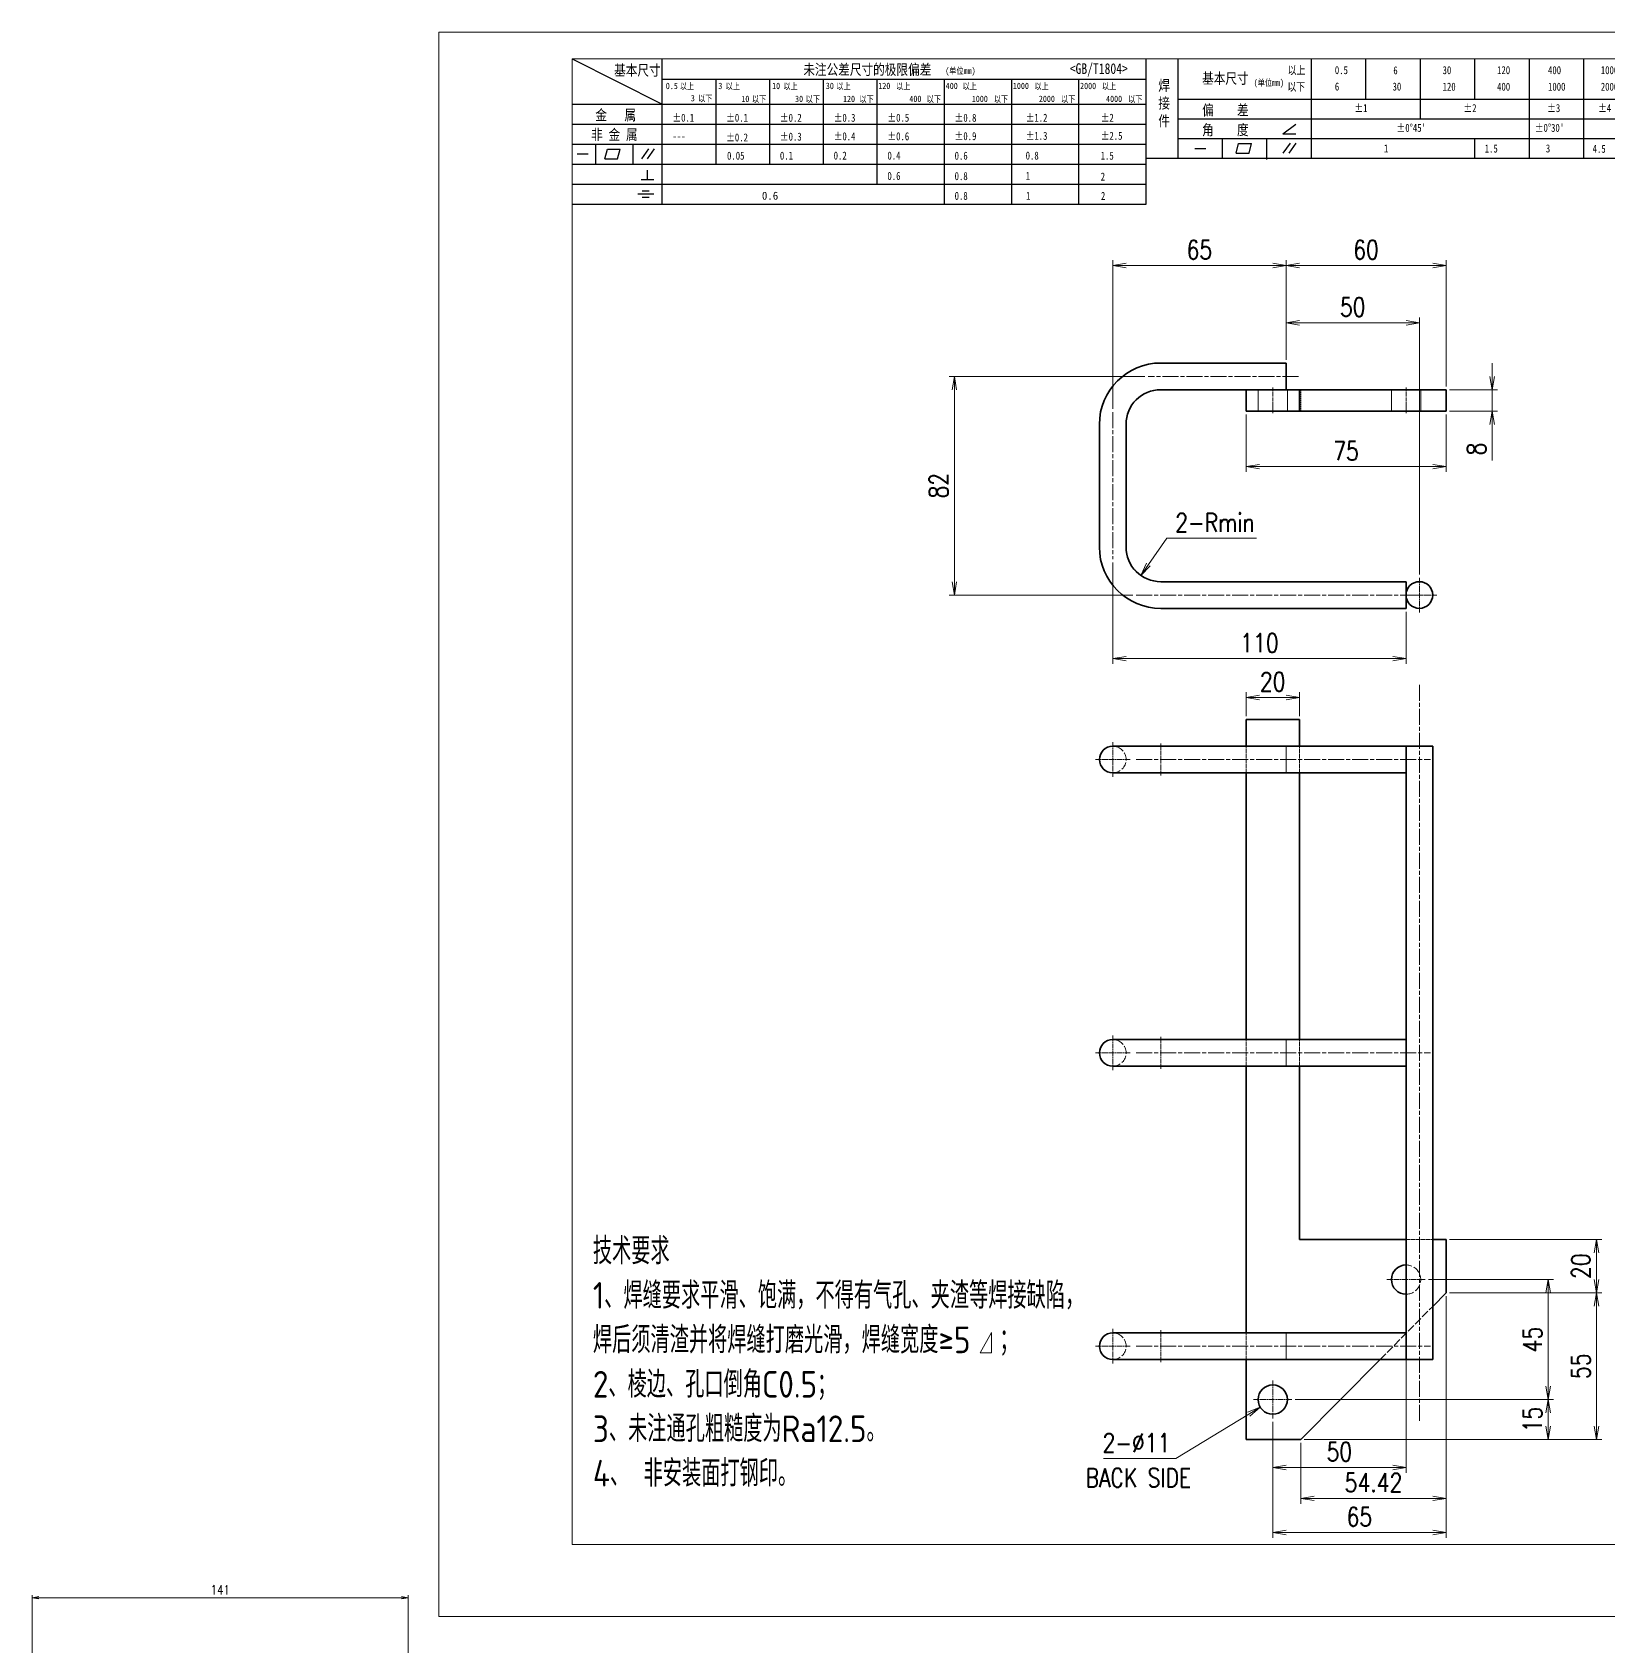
# Model space of a CAD drawing. Header units: inches. Extents: x 269 to 10986, y 1043 to 4337.
# Drawn here: x 3931 to 4522, y 1700 to 2305 of the extents above; entities that cross this region are included whole.
import ezdxf

# ---------------------------------------------------------------- set-up
doc = ezdxf.new("R2010")
doc.units = ezdxf.units.IN
doc.header["$MEASUREMENT"] = 0
doc.linetypes.add('AM_ISO02W050x2', pattern=[3.75, 3, -0.75])
doc.linetypes.add('AM_ISO08W050x2', pattern=[9, 6, -0.75, 1.5, -0.75])
for name, color, linetype, lineweight in [('中心线', 2, 'AM_ISO08W050x2', 18), ('图框', 7, 'Continuous', 18), ('标注线', 3, 'Continuous', 18), ('粗实线', 7, 'Continuous', 35), ('虚线', 1, 'AM_ISO02W050x2', 18)]:
    doc.layers.add(name, color=color, linetype=linetype, lineweight=lineweight)
doc.layers.add('图\\M+19E79\\M+195B6\\M+18E9A', color=7, linetype='Continuous')
doc.layers.add('打印', color=7, linetype='Continuous', lineweight=15, plot=False)
doc.layers.add('打印-禁用', color=7, linetype='Continuous', lineweight=15, plot=False)
doc.styles.add('DIM', font='romans.shx', dxfattribs={"width": 0.8, "bigfont": 'bigfont.shx'})
doc.styles.add('国标', font='simfang.ttf', dxfattribs={"width": 0.8})
doc.styles.add('机械长仿宋', font='gbenor.shx', dxfattribs={"height": 1, "bigfont": 'gbcbig.shx'})
doc.dimstyles.new('XR 1-1$0', dxfattribs={"dimtxt": 3.5, "dimasz": 2.5, "dimexe": 1, "dimexo": 0.625, "dimgap": 1.2, "dimtad": 1, "dimzin": 9, "dimdsep": 46, "dimtxsty": 'DIM', "dimblk": 'OPEN', "dimcen": 0, "dimclrd": 8, "dimclre": 8, "dimclrt": 2, "dimazin": 2, "dimtfac": 0.5, "dimtmove": 0, "dimatfit": 3, "dimldrblk": 'OPEN', "dimfxl": 0, "dimtolj": 2, "dimlwd": 18, "dimlwe": 18, "dimarcsym": 0})
doc.dimstyles.new('XR 1-2$0', dxfattribs={"dimscale": 2, "dimtxt": 3.5, "dimasz": 2.5, "dimexe": 1, "dimexo": 0.625, "dimgap": 1.2, "dimtad": 1, "dimdsep": 46, "dimtxsty": 'DIM', "dimblk": 'OPEN', "dimcen": 0, "dimclrd": 8, "dimclre": 8, "dimclrt": 2, "dimazin": 2, "dimtfac": 0.5, "dimtmove": 0, "dimatfit": 3, "dimldrblk": 'OPEN', "dimfxl": 0, "dimtolj": 2, "dimlwd": 13, "dimlwe": 13, "dimarcsym": 0})
doc.dimstyles.new('XR 1-2$3', dxfattribs={"dimscale": 2, "dimtxt": 3.5, "dimasz": 2.5, "dimexe": 1, "dimexo": 0.625, "dimgap": 1.2, "dimtad": 1, "dimtoh": 1, "dimdsep": 46, "dimtxsty": 'DIM', "dimblk": 'OPEN', "dimcen": 0, "dimclrd": 8, "dimclre": 8, "dimclrt": 2, "dimazin": 2, "dimtfac": 0.5, "dimtofl": 0, "dimtmove": 0, "dimatfit": 3, "dimldrblk": 'OPEN', "dimfxl": 0, "dimtolj": 2, "dimlwd": 18, "dimlwe": 18, "dimarcsym": 0})
doc.dimstyles.new('XR 1-2$4', dxfattribs={"dimscale": 2, "dimtxt": 3.5, "dimasz": 2.5, "dimexe": 1, "dimexo": 0.625, "dimgap": 1.2, "dimtad": 1, "dimtoh": 1, "dimdsep": 46, "dimtxsty": 'DIM', "dimblk": 'OPEN', "dimcen": 0, "dimclrd": 8, "dimclre": 8, "dimclrt": 2, "dimazin": 2, "dimtfac": 0.5, "dimtofl": 0, "dimtmove": 0, "dimatfit": 3, "dimldrblk": 'OPEN', "dimfxl": 0, "dimtolj": 2, "dimlwd": 18, "dimlwe": 18, "dimarcsym": 0})

# ---------------------------------------------------------------- blocks, each defined once
blk = doc.blocks.new('GZDEH零件A3图框V01版')
at = {"layer": '图\\M+19E79\\M+195B6\\M+18E9A', "color": 9}
for p, q in [((2882.49, -1554.46), (2899.37, -1562.92)), ((2899.37, -1581.67), (2899.37, -1554.46)), ((2990.09, -1581.67), (2990.09, -1554.46)), ((2996.09, -1573.08), (2996.09, -1554.46)), ((3021.09, -1561.98), (3021.09, -1554.46)), ((3031.31, -1561.98), (3031.31, -1554.46)), ((3041.53, -1561.98), (3041.53, -1554.46)), ((3051.75, -1561.98), (3051.75, -1554.46)), ((3061.98, -1561.98), (3061.98, -1554.46)), ((3072.2, -1561.98), (3072.2, -1554.46)), ((2899.37, -1558.24), (2990.09, -1558.24)), ((2909.45, -1574.17), (2909.45, -1558.24)), ((2919.53, -1574.17), (2919.53, -1558.24)), ((2929.61, -1574.17), (2929.61, -1558.24)), ((2939.69, -1577.92), (2939.69, -1558.24)), ((2952.29, -1581.67), (2952.29, -1558.24)), ((2964.89, -1581.67), (2964.89, -1558.24)), ((2977.49, -1581.67), (2977.49, -1558.24)), ((2882.49, -1562.92), (2990.09, -1562.92)), ((2996.09, -1561.98), (3113.09, -1561.98)), ((3021.09, -1573.08), (3021.09, -1561.98)), ((3041.53, -1565.68), (3041.53, -1561.98)), ((3061.98, -1573.08), (3061.98, -1561.98)), ((3072.2, -1573.08), (3072.2, -1561.98)), ((2882.49, -1566.67), (2990.09, -1566.67)), ((2996.09, -1565.68), (3113.09, -1565.68)), ((3015.75, -1568.51), (3018.15, -1566.66)), ((2882.49, -1570.42), (2990.09, -1570.42)), ((2886.92, -1574.12), (2886.92, -1570.42)), ((2893.91, -1574.12), (2893.91, -1570.42)), ((2996.09, -1569.38), (3113.09, -1569.38)), ((3004.42, -1573.08), (3004.42, -1569.38)), ((3006.97, -1572.12), (3007.45, -1570.33)), ((3007.45, -1570.33), (3009.86, -1570.33)), ((3009.39, -1572.12), (3009.86, -1570.33)), ((3012.75, -1573.08), (3012.75, -1569.38)), ((3015.75, -1568.51), (3018.15, -1568.51)), ((3015.81, -1572.12), (3017.15, -1570.26)), ((3016.89, -1572.12), (3018.23, -1570.26)), ((3051.75, -1573.08), (3051.75, -1569.38)), ((2883.43, -1572.27), (2885.49, -1572.27)), ((2888.59, -1573.16), (2889.07, -1571.37)), ((2888.59, -1573.16), (2891, -1573.16)), ((2889.07, -1571.37), (2891.48, -1571.37)), ((2891, -1573.16), (2891.48, -1571.37)), ((2895.52, -1573.16), (2896.85, -1571.3)), ((2896.6, -1573.16), (2897.94, -1571.3)), ((2990.09, -1573.08), (3113.09, -1573.08)), ((2999.26, -1571.23), (3001.32, -1571.23)), ((3006.97, -1572.12), (3009.39, -1572.12)), ((3012.75, -1573.33), (3012.75, -1573.08)), ((2882.49, -1574.17), (2990.09, -1574.17)), ((2896.58, -1577.05), (2896.58, -1575.28)), ((2882.49, -1577.92), (2990.09, -1577.92)), ((2894.79, -1579.77), (2897.77, -1579.77)), ((2895.42, -1577.05), (2897.81, -1577.05)), ((2895.57, -1579.17), (2896.92, -1579.17)), ((2882.49, -1581.67), (2990.09, -1581.67)), ((2895.57, -1580.37), (2896.93, -1580.37))]:
    blk.add_line(p, q, dxfattribs=at)
at = {"layer": '图框', "linetype": 'Continuous'}
for p, q in [((2882.49, -1554.46), (2882.49, -1832.96)), ((3272.49, -1554.46), (2882.49, -1554.46)), ((2882.49, -1832.96), (3272.49, -1832.96))]:
    blk.add_line(p, q, dxfattribs=at)
at = {"layer": '打印-禁用', "linetype": 'Continuous'}
for p, q in [((2857.49, -1549.46), (2857.49, -1846.46)), ((3277.49, -1549.46), (2857.49, -1549.46)), ((2857.49, -1846.46), (3277.49, -1846.46))]:
    blk.add_line(p, q, dxfattribs=at)
at = {"layer": '图\\M+19E79\\M+195B6\\M+18E9A', "color": 9, "style": '国标', "width": 0.8}
for s, height, p in [('基本尺寸', 2, (2890.33, -1557.58)), ('未注公差尺寸的极限偏差', 2, (2925.81, -1557.44)), ('<GB/T1804>', 2, (2975.78, -1557.27)), ('以上', 1.5, (3016.64, -1557.33)), ('0.5', 1.5, (3025.49, -1557.3)), ('30', 1.5, (3045.69, -1557.31)), ('120', 1.5, (3055.91, -1557.31)), ('400', 1.5, (3065.46, -1557.31)), ('1000', 1.5, (3075.36, -1557.31)), ('基本尺寸', 2, (3000.6, -1559.1)), ('以下', 1.5, (3016.58, -1560.43)), ('6', 1.5, (3036.45, -1557.34)), ('30', 1.2, (2930.04, -1560.11)), ('6', 1.5, (3025.49, -1560.38)), ('30', 1.5, (3036.31, -1560.39)), ('120', 1.5, (3045.69, -1560.41)), ('400', 1.5, (3055.91, -1560.41)), ('1000', 1.5, (3065.46, -1560.41)), ('2000', 1.5, (3075.36, -1560.41)), ('金   属', 2, (2886.82, -1565.98)), ('±0.1', 1.5, (2901.27, -1566.23)), ('±0.1', 1.5, (2911.35, -1566.23)), ('±0.2', 1.5, (2921.43, -1566.23)), ('±0.3', 1.5, (2931.51, -1566.23)), ('±0.5', 1.5, (2941.59, -1566.23)), ('±0.8', 1.5, (2954.19, -1566.23)), ('±1.2', 1.5, (2967.51, -1566.23)), ('±2', 1.5, (2981.58, -1566.23)), ('偏    差', 2, (3000.6, -1565.04)), ('±1', 1.5, (3029.16, -1564.42)), ('±2', 1.5, (3049.61, -1564.42)), ('±3', 1.5, (3065.3, -1564.42)), ('±4', 1.5, (3074.85, -1564.42)), ('非 金 属', 2, (2886.02, -1569.65)), ('角    度', 2, (3000.6, -1568.74)), ("±0%%D45'", 1.5, (3037.06, -1568.12)), ("±0%%D30'", 1.5, (3062.98, -1568.12)), ('---', 1.5, (2901.27, -1569.65)), ('±0.2', 1.5, (2911.35, -1569.92)), ('±0.3', 1.5, (2921.43, -1569.77)), ('±0.4', 1.5, (2931.51, -1569.71)), ('±0.6', 1.5, (2941.59, -1569.71)), ('±0.9', 1.5, (2954.19, -1569.68)), ('±1.3', 1.5, (2967.51, -1569.62)), ('±2.5', 1.5, (2981.58, -1569.61)), ('1', 1.5, (3034.69, -1571.98)), ('1.5', 1.5, (3053.59, -1572.01)), ('3', 1.5, (3065.05, -1571.98)), ('4.5', 1.5, (3073.82, -1572.05)), ('0.1', 1.5, (2921.43, -1573.34)), ('0.2', 1.5, (2931.51, -1573.33)), ('0.4', 1.5, (2941.59, -1573.33)), ('0.6', 1.5, (2954.19, -1573.35)), ('0.8', 1.5, (2967.51, -1573.33)), ('1.5', 1.5, (2981.58, -1573.34)), ('0.6', 1.5, (2941.59, -1577.14)), ('0.8', 1.5, (2954.19, -1577.17)), ('1', 1.5, (2967.51, -1577.12)), ('2', 1.5, (2981.58, -1577.26)), ('0.8', 1.5, (2954.19, -1580.87)), ('1', 1.5, (2967.59, -1580.86)), ('2', 1.5, (2981.62, -1580.89))]:
    blk.add_text(s, height=height, dxfattribs=at).set_placement(p)
at = {"layer": '图\\M+19E79\\M+195B6\\M+18E9A', "color": 9, "lineweight": 15, "style": '国标', "width": 0.8}
for s, p in [('以上', (2902.64, -1560.16)), ('以上', (2911.25, -1560.16)), ('以上', (2922.09, -1560.16)), ('以上', (2932.02, -1560.16)), ('以上', (2943.21, -1560.16)), ('(单位mm)', (2952.44, -1557.27)), ('以上', (2955.68, -1560.16)), ('以上', (2969.16, -1560.16)), ('以上', (2981.8, -1560.16)), ('(单位mm)', (3010.27, -1559.51)), ('0.5', (2900.03, -1560.11)), ('3', (2904.73, -1562.41)), ('以下', (2906.1, -1562.46)), ('3', (2909.88, -1560.11)), ('10', (2914.19, -1562.54)), ('以下', (2916.18, -1562.59)), ('10', (2919.96, -1560.11)), ('30', (2924.27, -1562.54)), ('以下', (2926.26, -1562.59)), ('120', (2933.26, -1562.54)), ('以下', (2936.34, -1562.59)), ('120', (2939.88, -1560.11)), ('400', (2945.7, -1562.54)), ('以下', (2948.94, -1562.59)), ('400', (2952.52, -1560.11)), ('1000', (2957.41, -1562.54)), ('以下', (2961.54, -1562.59)), ('1000', (2965.12, -1560.11)), ('2000', (2969.99, -1562.54)), ('以下', (2974.14, -1562.59)), ('2000', (2977.72, -1560.11)), ('4000', (2982.59, -1562.54)), ('以下', (2986.74, -1562.59))]:
    blk.add_text(s, height=1.2, dxfattribs=at).set_placement(p)
at = {"layer": '图\\M+19E79\\M+195B6\\M+18E9A', "color": 9, "lineweight": 13, "style": '国标'}
blk.add_text('0.6', height=1.5, dxfattribs=at).set_placement((2918.05, -1580.85))
at = {"layer": '图\\M+19E79\\M+195B6\\M+18E9A', "color": 9, "style": '国标'}
for s, insert, char_height, width, attachment_point in [('焊\\P接\\P件', (2992.39, -1558.41), 2, 3.1877, 1), ('0.05', (2911.51, -1573.37), 1.5, 5.1982, 7)]:
    blk.add_mtext(s, dxfattribs=dict(at, insert=insert, char_height=char_height, width=width, attachment_point=attachment_point))
blk = doc.blocks.new('DEH A3')
at = {"layer": '图框'}
blk.add_blockref('GZDEH零件A3图框V01版', (-2857.49, 1846.46), dxfattribs=at)
blk = doc.blocks.new('HJ')
at = {"layer": '标注线', "color": 2, "linetype": 'ByBlock', "lineweight": 9}
for p, q in [((0, 0), (4.34, 7.65)), ((4.34, 7.65), (4.34, 0)), ((4.34, 0), (0, 0))]:
    blk.add_line(p, q, dxfattribs=at)
blk = doc.blocks.new('_Open')
at = {"color": 0, "linetype": 'ByBlock', "lineweight": -2}
for p, q in [((-1, 0.17), (0, 0)), ((-1, -0.17), (0, 0)), ((0, 0), (-1, 0))]:
    blk.add_line(p, q, dxfattribs=at)
blk = doc.blocks.new('*D787')
at = {"layer": 'Defpoints', "color": 0, "transparency": 16777216}
for p in [(4349.41, 2176.22), (4276.72, 2094.22), (4344.91, 2094.22)]:
    blk.add_point(p, dxfattribs=at)
at = {"layer": '标注线', "color": 8, "lineweight": 13, "transparency": 16777216}
for p, q in [((4348.16, 2176.22), (4274.72, 2176.22)), ((4276.72, 2171.22), (4276.72, 2099.22)), ((4343.66, 2094.22), (4274.72, 2094.22))]:
    blk.add_line(p, q, dxfattribs=at)
at = {"layer": '标注线', "color": 8, "lineweight": 13, "transparency": 16777216, "xscale": 5, "yscale": 5, "zscale": 5}
for p, rotation in [((4276.72, 2176.22), 90), ((4276.72, 2094.22), 270)]:
    blk.add_blockref('_Open', p, dxfattribs=dict(at, rotation=rotation))
at = {"layer": '标注线', "color": 2, "transparency": 16777216, "insert": (4270.82, 2135.22), "char_height": 7, "attachment_point": 5, "rotation": 90, "style": 'DIM'}
blk.add_mtext('\\A2;82', dxfattribs=at)
blk = doc.blocks.new('*D788')
at = {"layer": 'Defpoints', "color": 0, "transparency": 16777216}
for p in [(4336.11, 2107.62), (4446.11, 2089.22), (4446.11, 2070.37)]:
    blk.add_point(p, dxfattribs=at)
at = {"layer": '标注线', "color": 8, "lineweight": 13, "transparency": 16777216}
for p, q in [((4336.11, 2106.37), (4336.11, 2068.37)), ((4446.11, 2087.97), (4446.11, 2068.37)), ((4341.11, 2070.37), (4441.11, 2070.37))]:
    blk.add_line(p, q, dxfattribs=at)
at = {"layer": '标注线', "color": 8, "lineweight": 13, "transparency": 16777216, "xscale": 5, "yscale": 5, "zscale": 5, "rotation": 180}
blk.add_blockref('_Open', (4336.11, 2070.37), dxfattribs=at)
at = {"layer": '标注线', "color": 8, "lineweight": 13, "transparency": 16777216, "xscale": 5, "yscale": 5, "zscale": 5}
blk.add_blockref('_Open', (4446.11, 2070.37), dxfattribs=at)
at = {"layer": '标注线', "color": 2, "transparency": 16777216, "insert": (4391.11, 2076.27), "char_height": 7, "attachment_point": 5, "style": 'DIM'}
blk.add_mtext('\\A2;110', dxfattribs=at)
blk = doc.blocks.new('*D789')
at = {"layer": 'Defpoints', "color": 0, "transparency": 16777216}
for p in [(4401.11, 2217.79), (4401.11, 2181.22), (4336.11, 2162.82)]:
    blk.add_point(p, dxfattribs=at)
at = {"layer": '标注线', "color": 8, "lineweight": 13, "transparency": 16777216}
for p, q in [((4336.11, 2164.07), (4336.11, 2219.79)), ((4341.11, 2217.79), (4396.11, 2217.79)), ((4401.11, 2182.47), (4401.11, 2219.79))]:
    blk.add_line(p, q, dxfattribs=at)
at = {"layer": '标注线', "color": 8, "lineweight": 13, "transparency": 16777216, "xscale": 5, "yscale": 5, "zscale": 5, "rotation": 180}
blk.add_blockref('_Open', (4336.11, 2217.79), dxfattribs=at)
at = {"layer": '标注线', "color": 8, "lineweight": 13, "transparency": 16777216, "xscale": 5, "yscale": 5, "zscale": 5}
blk.add_blockref('_Open', (4401.11, 2217.79), dxfattribs=at)
at = {"layer": '标注线', "color": 2, "transparency": 16777216, "insert": (4368.61, 2223.69), "char_height": 7, "attachment_point": 5, "style": 'DIM'}
blk.add_mtext('\\A2;65', dxfattribs=at)
blk = doc.blocks.new('*D790')
at = {"layer": 'Defpoints', "color": 0, "transparency": 16777216}
for p in [(4354.11, 2112.22), (4346.63, 2101.59)]:
    blk.add_point(p, dxfattribs=at)
at = {"layer": '标注线', "color": 8, "lineweight": 18, "transparency": 16777216}
for p, q in [((4356.41, 2115.49), (4349.5, 2105.68)), ((4390.01, 2115.49), (4356.41, 2115.49))]:
    blk.add_line(p, q, dxfattribs=at)
at = {"layer": '标注线', "color": 8, "lineweight": 18, "transparency": 16777216, "xscale": 5, "yscale": 5, "zscale": 5, "rotation": 234.8752092953887}
blk.add_blockref('_Open', (4346.63, 2101.59), dxfattribs=at)
at = {"layer": '标注线', "color": 2, "transparency": 16777216, "insert": (4374.41, 2121.39), "char_height": 7, "attachment_point": 5, "style": 'DIM'}
blk.add_mtext('\\A2;{\\Fromans,bigfont|c134;2-Rmin}', dxfattribs=at)
blk = doc.blocks.new('*D791')
at = {"layer": 'Defpoints', "color": 0, "transparency": 16777216}
for p in [(4461.11, 2171.22), (4461.11, 2163.22), (4478.44, 2163.22)]:
    blk.add_point(p, dxfattribs=at)
at = {"layer": '标注线', "color": 8, "lineweight": 13, "transparency": 16777216}
for p, q in [((4478.44, 2176.22), (4478.44, 2181.22)), ((4462.36, 2171.22), (4480.44, 2171.22)), ((4478.44, 2171.22), (4478.44, 2163.22)), ((4462.36, 2163.22), (4480.44, 2163.22)), ((4478.44, 2158.22), (4478.44, 2144.69))]:
    blk.add_line(p, q, dxfattribs=at)
at = {"layer": '标注线', "color": 8, "lineweight": 13, "transparency": 16777216, "xscale": 5, "yscale": 5, "zscale": 5}
for p, rotation in [((4478.44, 2171.22), 270), ((4478.44, 2163.22), 90)]:
    blk.add_blockref('_Open', p, dxfattribs=dict(at, rotation=rotation))
at = {"layer": '标注线', "color": 2, "transparency": 16777216, "insert": (4472.54, 2148.96), "char_height": 7, "attachment_point": 5, "rotation": 90, "style": 'DIM'}
blk.add_mtext('\\A2;8', dxfattribs=at)
blk = doc.blocks.new('*D792')
at = {"layer": 'Defpoints', "color": 0, "transparency": 16777216}
for p in [(4401.11, 2217.79), (4401.11, 2203.06), (4461.11, 2171.22)]:
    blk.add_point(p, dxfattribs=at)
at = {"layer": '标注线', "color": 8, "lineweight": 13, "transparency": 16777216}
for p, q in [((4401.11, 2204.31), (4401.11, 2219.79)), ((4456.11, 2217.79), (4406.11, 2217.79)), ((4461.11, 2172.47), (4461.11, 2219.79))]:
    blk.add_line(p, q, dxfattribs=at)
at = {"layer": '标注线', "color": 8, "lineweight": 13, "transparency": 16777216, "xscale": 5, "yscale": 5, "zscale": 5, "rotation": 180}
blk.add_blockref('_Open', (4401.11, 2217.79), dxfattribs=at)
at = {"layer": '标注线', "color": 8, "lineweight": 13, "transparency": 16777216, "xscale": 5, "yscale": 5, "zscale": 5}
blk.add_blockref('_Open', (4461.11, 2217.79), dxfattribs=at)
at = {"layer": '标注线', "color": 2, "transparency": 16777216, "insert": (4431.11, 2223.69), "char_height": 7, "attachment_point": 5, "style": 'DIM'}
blk.add_mtext('\\A2;60', dxfattribs=at)
blk = doc.blocks.new('*D793')
at = {"layer": 'Defpoints', "color": 0, "transparency": 16777216}
for p in [(4386.11, 2163.22), (4461.11, 2163.22), (4461.11, 2142.36)]:
    blk.add_point(p, dxfattribs=at)
at = {"layer": '标注线', "color": 8, "lineweight": 13, "transparency": 16777216}
for p, q in [((4386.11, 2161.97), (4386.11, 2140.36)), ((4461.11, 2161.97), (4461.11, 2140.36)), ((4391.11, 2142.36), (4456.11, 2142.36))]:
    blk.add_line(p, q, dxfattribs=at)
at = {"layer": '标注线', "color": 8, "lineweight": 13, "transparency": 16777216, "xscale": 5, "yscale": 5, "zscale": 5, "rotation": 180}
blk.add_blockref('_Open', (4386.11, 2142.36), dxfattribs=at)
at = {"layer": '标注线', "color": 8, "lineweight": 13, "transparency": 16777216, "xscale": 5, "yscale": 5, "zscale": 5}
blk.add_blockref('_Open', (4461.11, 2142.36), dxfattribs=at)
at = {"layer": '标注线', "color": 2, "transparency": 16777216, "insert": (4423.61, 2148.26), "char_height": 7, "attachment_point": 5, "style": 'DIM'}
blk.add_mtext('\\A2;75', dxfattribs=at)
blk = doc.blocks.new('*D801')
at = {"layer": 'Defpoints', "color": 0, "transparency": 16777216}
for p in [(4406.11, 2055.82), (4386.11, 2047.53), (4406.11, 2047.53)]:
    blk.add_point(p, dxfattribs=at)
at = {"layer": '标注线', "color": 8, "lineweight": 13, "transparency": 16777216}
for p, q in [((4386.11, 2048.78), (4386.11, 2057.82)), ((4391.11, 2055.82), (4401.11, 2055.82)), ((4406.11, 2048.78), (4406.11, 2057.82))]:
    blk.add_line(p, q, dxfattribs=at)
at = {"layer": '标注线', "color": 8, "lineweight": 13, "transparency": 16777216, "xscale": 5, "yscale": 5, "zscale": 5, "rotation": 180}
blk.add_blockref('_Open', (4386.11, 2055.82), dxfattribs=at)
at = {"layer": '标注线', "color": 8, "lineweight": 13, "transparency": 16777216, "xscale": 5, "yscale": 5, "zscale": 5}
blk.add_blockref('_Open', (4406.11, 2055.82), dxfattribs=at)
at = {"layer": '标注线', "color": 2, "transparency": 16777216, "insert": (4396.11, 2061.72), "char_height": 7, "attachment_point": 5, "style": 'DIM'}
blk.add_mtext('\\A2;20', dxfattribs=at)
blk = doc.blocks.new('*D802')
at = {"layer": 'Defpoints', "color": 0, "transparency": 16777216}
for p in [(4461.11, 1832.53), (4406.69, 1777.53), (4517.55, 1777.53)]:
    blk.add_point(p, dxfattribs=at)
at = {"layer": '标注线', "color": 8, "lineweight": 13, "transparency": 16777216}
for p, q in [((4462.36, 1832.53), (4519.55, 1832.53)), ((4517.55, 1827.53), (4517.55, 1782.53)), ((4407.94, 1777.53), (4519.55, 1777.53))]:
    blk.add_line(p, q, dxfattribs=at)
at = {"layer": '标注线', "color": 8, "lineweight": 13, "transparency": 16777216, "xscale": 5, "yscale": 5, "zscale": 5}
for p, rotation in [((4517.55, 1832.53), 90), ((4517.55, 1777.53), 270)]:
    blk.add_blockref('_Open', p, dxfattribs=dict(at, rotation=rotation))
at = {"layer": '标注线', "color": 2, "transparency": 16777216, "insert": (4511.65, 1805.03), "char_height": 7, "attachment_point": 5, "rotation": 90, "style": 'DIM'}
blk.add_mtext('\\A2;55', dxfattribs=at)
blk = doc.blocks.new('*D803')
at = {"layer": 'Defpoints', "color": 0, "transparency": 16777216}
for p in [(4461.11, 1852.53), (4461.11, 1832.53), (4517.55, 1832.53)]:
    blk.add_point(p, dxfattribs=at)
at = {"layer": '标注线', "color": 8, "lineweight": 13, "transparency": 16777216}
for p, q in [((4462.36, 1852.53), (4519.55, 1852.53)), ((4517.55, 1847.53), (4517.55, 1837.53)), ((4462.36, 1832.53), (4519.55, 1832.53))]:
    blk.add_line(p, q, dxfattribs=at)
at = {"layer": '标注线', "color": 8, "lineweight": 13, "transparency": 16777216, "xscale": 5, "yscale": 5, "zscale": 5}
for p, rotation in [((4517.55, 1852.53), 90), ((4517.55, 1832.53), 270)]:
    blk.add_blockref('_Open', p, dxfattribs=dict(at, rotation=rotation))
at = {"layer": '标注线', "color": 2, "transparency": 16777216, "insert": (4511.65, 1842.53), "char_height": 7, "attachment_point": 5, "rotation": 90, "style": 'DIM'}
blk.add_mtext('\\A2;20', dxfattribs=at)
blk = doc.blocks.new('*D804')
at = {"layer": 'Defpoints', "color": 0, "transparency": 16777216}
for p in [(4403.26, 1792.53), (4473.84, 1777.53), (4499.43, 1777.53)]:
    blk.add_point(p, dxfattribs=at)
at = {"layer": '标注线', "color": 8, "lineweight": 13, "transparency": 16777216}
for p, q in [((4404.51, 1792.53), (4501.43, 1792.53)), ((4499.43, 1787.53), (4499.43, 1782.53)), ((4475.09, 1777.53), (4501.43, 1777.53))]:
    blk.add_line(p, q, dxfattribs=at)
at = {"layer": '标注线', "color": 8, "lineweight": 13, "transparency": 16777216, "xscale": 5, "yscale": 5, "zscale": 5}
for p, rotation in [((4499.43, 1792.53), 90), ((4499.43, 1777.53), 270)]:
    blk.add_blockref('_Open', p, dxfattribs=dict(at, rotation=rotation))
at = {"layer": '标注线', "color": 2, "transparency": 16777216, "insert": (4493.53, 1785.03), "char_height": 7, "attachment_point": 5, "rotation": 90, "style": 'DIM'}
blk.add_mtext('\\A2;15', dxfattribs=at)
blk = doc.blocks.new('*D805')
at = {"layer": 'Defpoints', "color": 0, "transparency": 16777216}
for p in [(4453.26, 1837.53), (4499.43, 1837.53), (4499.43, 1792.53)]:
    blk.add_point(p, dxfattribs=at)
at = {"layer": '标注线', "color": 8, "lineweight": 13, "transparency": 16777216}
for p, q in [((4454.51, 1837.53), (4501.43, 1837.53)), ((4499.43, 1797.53), (4499.43, 1832.53)), ((4498.18, 1792.53), (4497.43, 1792.53))]:
    blk.add_line(p, q, dxfattribs=at)
at = {"layer": '标注线', "color": 8, "lineweight": 13, "transparency": 16777216, "xscale": 5, "yscale": 5, "zscale": 5}
for p, rotation in [((4499.43, 1837.53), 90), ((4499.43, 1792.53), 270)]:
    blk.add_blockref('_Open', p, dxfattribs=dict(at, rotation=rotation))
at = {"layer": '标注线', "color": 2, "transparency": 16777216, "insert": (4493.53, 1815.03), "char_height": 7, "attachment_point": 5, "rotation": 90, "style": 'DIM'}
blk.add_mtext('\\A2;45', dxfattribs=at)
blk = doc.blocks.new('*D806')
at = {"layer": 'Defpoints', "color": 0, "transparency": 16777216}
for p in [(4396.11, 1785.38), (4461.11, 1783.72), (4461.11, 1742.7)]:
    blk.add_point(p, dxfattribs=at)
at = {"layer": '标注线', "color": 8, "lineweight": 13, "transparency": 16777216}
for p, q in [((4396.11, 1784.13), (4396.11, 1740.7)), ((4461.11, 1782.47), (4461.11, 1740.7)), ((4401.11, 1742.7), (4456.11, 1742.7))]:
    blk.add_line(p, q, dxfattribs=at)
at = {"layer": '标注线', "color": 8, "lineweight": 13, "transparency": 16777216, "xscale": 5, "yscale": 5, "zscale": 5, "rotation": 180}
blk.add_blockref('_Open', (4396.11, 1742.7), dxfattribs=at)
at = {"layer": '标注线', "color": 8, "lineweight": 13, "transparency": 16777216, "xscale": 5, "yscale": 5, "zscale": 5}
blk.add_blockref('_Open', (4461.11, 1742.7), dxfattribs=at)
at = {"layer": '标注线', "color": 2, "transparency": 16777216, "insert": (4428.61, 1748.6), "char_height": 7, "attachment_point": 5, "style": 'DIM'}
blk.add_mtext('\\A2;65', dxfattribs=at)
blk = doc.blocks.new('*D807')
at = {"layer": 'Defpoints', "color": 0, "transparency": 16777216}
for p in [(4446.11, 1830.38), (4396.11, 1784.13), (4446.11, 1767.05)]:
    blk.add_point(p, dxfattribs=at)
at = {"layer": '标注线', "color": 8, "lineweight": 13, "transparency": 16777216}
for p, q in [((4446.11, 1829.13), (4446.11, 1765.05)), ((4396.11, 1782.88), (4396.11, 1765.05)), ((4401.11, 1767.05), (4441.11, 1767.05))]:
    blk.add_line(p, q, dxfattribs=at)
at = {"layer": '标注线', "color": 8, "lineweight": 13, "transparency": 16777216, "xscale": 5, "yscale": 5, "zscale": 5, "rotation": 180}
blk.add_blockref('_Open', (4396.11, 1767.05), dxfattribs=at)
at = {"layer": '标注线', "color": 8, "lineweight": 13, "transparency": 16777216, "xscale": 5, "yscale": 5, "zscale": 5}
blk.add_blockref('_Open', (4446.11, 1767.05), dxfattribs=at)
at = {"layer": '标注线', "color": 2, "transparency": 16777216, "insert": (4421.11, 1772.95), "char_height": 7, "attachment_point": 5, "style": 'DIM'}
blk.add_mtext('\\A2;50', dxfattribs=at)
blk = doc.blocks.new('*D808')
at = {"layer": 'Defpoints', "color": 0, "transparency": 16777216}
for p in [(4400.81, 1795.38), (4391.41, 1789.67)]:
    blk.add_point(p, dxfattribs=at)
at = {"layer": '标注线', "color": 8, "lineweight": 18, "transparency": 16777216}
for p, q in [((4359.82, 1770.46), (4387.14, 1787.07)), ((4332.62, 1770.46), (4359.82, 1770.46))]:
    blk.add_line(p, q, dxfattribs=at)
at = {"layer": '标注线', "color": 8, "lineweight": 18, "transparency": 16777216, "xscale": 5, "yscale": 5, "zscale": 5, "rotation": 31.30446142143926}
blk.add_blockref('_Open', (4391.41, 1789.67), dxfattribs=at)
at = {"layer": '标注线', "color": 2, "transparency": 16777216, "insert": (4345.02, 1776.36), "char_height": 7, "attachment_point": 5, "style": 'DIM'}
blk.add_mtext('\\A2;2-%%c11', dxfattribs=at)
blk = doc.blocks.new('*D809')
at = {"layer": 'Defpoints', "color": 0, "transparency": 16777216}
for p in [(4401.11, 2196.3), (4401.11, 2182.47), (4451.11, 2100.72)]:
    blk.add_point(p, dxfattribs=at)
at = {"layer": '标注线', "color": 8, "lineweight": 13, "transparency": 16777216}
for p, q in [((4401.11, 2183.72), (4401.11, 2198.3)), ((4451.11, 2101.97), (4451.11, 2198.3)), ((4446.11, 2196.3), (4406.11, 2196.3))]:
    blk.add_line(p, q, dxfattribs=at)
at = {"layer": '标注线', "color": 8, "lineweight": 13, "transparency": 16777216, "xscale": 5, "yscale": 5, "zscale": 5, "rotation": 180}
blk.add_blockref('_Open', (4401.11, 2196.3), dxfattribs=at)
at = {"layer": '标注线', "color": 8, "lineweight": 13, "transparency": 16777216, "xscale": 5, "yscale": 5, "zscale": 5}
blk.add_blockref('_Open', (4451.11, 2196.3), dxfattribs=at)
at = {"layer": '标注线', "color": 2, "transparency": 16777216, "insert": (4426.11, 2202.2), "char_height": 7, "attachment_point": 5, "style": 'DIM'}
blk.add_mtext('\\A2;50', dxfattribs=at)
blk = doc.blocks.new('*D810')
at = {"layer": 'Defpoints', "color": 0, "transparency": 16777216}
for p in [(4461.11, 1832.53), (4406.69, 1777.53), (4461.11, 1755.48)]:
    blk.add_point(p, dxfattribs=at)
at = {"layer": '标注线', "color": 8, "lineweight": 13, "transparency": 16777216}
for p, q in [((4461.11, 1831.28), (4461.11, 1753.48)), ((4406.69, 1776.28), (4406.69, 1753.48)), ((4411.69, 1755.48), (4456.11, 1755.48))]:
    blk.add_line(p, q, dxfattribs=at)
at = {"layer": '标注线', "color": 8, "lineweight": 13, "transparency": 16777216, "xscale": 5, "yscale": 5, "zscale": 5, "rotation": 180}
blk.add_blockref('_Open', (4406.69, 1755.48), dxfattribs=at)
at = {"layer": '标注线', "color": 8, "lineweight": 13, "transparency": 16777216, "xscale": 5, "yscale": 5, "zscale": 5}
blk.add_blockref('_Open', (4461.11, 1755.48), dxfattribs=at)
at = {"layer": '标注线', "color": 2, "transparency": 16777216, "insert": (4433.9, 1761.38), "char_height": 7, "attachment_point": 5, "style": 'DIM'}
blk.add_mtext('\\A2;54.42', dxfattribs=at)
blk = doc.blocks.new('*D1273')
at = {"color": 8, "lineweight": 18, "transparency": 16777216}
for p, q in [((3930.9, 1681.97), (3930.9, 1719.22)), ((3933.4, 1718.22), (4069.4, 1718.22)), ((4071.9, 1681.97), (4071.9, 1719.22))]:
    blk.add_line(p, q, dxfattribs=at)
at = {"layer": 'Defpoints', "color": 0, "transparency": 16777216}
for p in [(4071.9, 1718.22), (3930.9, 1681.34), (4071.9, 1681.34)]:
    blk.add_point(p, dxfattribs=at)
at = {"color": 8, "lineweight": 18, "transparency": 16777216, "xscale": 2.5, "yscale": 2.5, "zscale": 2.5, "rotation": 180}
blk.add_blockref('_Open', (3930.9, 1718.22), dxfattribs=at)
at = {"color": 8, "lineweight": 18, "transparency": 16777216, "xscale": 2.5, "yscale": 2.5, "zscale": 2.5}
blk.add_blockref('_Open', (4071.9, 1718.22), dxfattribs=at)
at = {"color": 2, "transparency": 16777216, "insert": (4001.4, 1721.17), "char_height": 3.5, "attachment_point": 5, "style": 'DIM'}
blk.add_mtext('\\A2;141', dxfattribs=at)

msp = doc.modelspace()

# ---------------------------------------------------------------- linework, layer by layer
at = {"layer": '中心线'}
for p, q in [((4405.807, 2176.222), (4349.406, 2176.222)), ((4336.107, 2162.822), (4336.107, 2107.622)), ((4344.907, 2094.222), (4455.307, 2094.222)), ((4451.107, 2060.527), (4451.107, 1784.526)), ((4344.906, 2032.527), (4455.307, 2032.527)), ((4344.906, 1922.527), (4455.307, 1922.527)), ((4344.906, 1812.527), (4455.307, 1812.527))]:
    msp.add_line(p, q, dxfattribs=at)
at = {"layer": '中心线', "ltscale": 0.240002}
for p, q in [((4396.107, 2162.422), (4396.107, 2172.022)), ((4446.107, 2162.422), (4446.107, 2172.022))]:
    msp.add_line(p, q, dxfattribs=at)
at = {"layer": '中心线', "ltscale": 0.325}
for p, q in [((4451.107, 2100.722), (4451.107, 2087.722)), ((4457.607, 2094.222), (4444.607, 2094.222)), ((4336.107, 2039.027), (4336.107, 2026.027)), ((4342.607, 2032.527), (4329.607, 2032.527)), ((4336.107, 1929.027), (4336.107, 1916.027)), ((4342.607, 1922.527), (4329.607, 1922.527)), ((4336.107, 1819.027), (4336.107, 1806.027)), ((4342.607, 1812.527), (4329.607, 1812.527))]:
    msp.add_line(p, q, dxfattribs=at)
at = {"layer": '中心线', "ltscale": 0.300015}
for p, q in [((4354.107, 2038.527), (4354.107, 2026.526)), ((4354.107, 1928.527), (4354.107, 1916.526)), ((4354.107, 1818.527), (4354.107, 1806.526))]:
    msp.add_line(p, q, dxfattribs=at)
at = {"layer": '中心线', "ltscale": 0.3575}
for p, q in [((4446.107, 1844.677), (4446.107, 1830.377)), ((4453.257, 1837.527), (4438.957, 1837.527)), ((4396.107, 1799.677), (4396.107, 1785.377)), ((4403.257, 1792.527), (4388.957, 1792.527))]:
    msp.add_line(p, q, dxfattribs=at)
at = {"layer": '打印'}
msp.add_lwpolyline([(4083.412, 2305.236), (4923.412, 2305.236), (4923.412, 1711.236), (4083.412, 1711.236)], close=True, dxfattribs=at)
at = {"layer": '粗实线'}
for p, q in [((4401.107, 2181.222), (4354.107, 2181.222)), ((4386.107, 2171.222), (4354.107, 2171.222)), ((4386.107, 2171.222), (4354.107, 2171.222)), ((4386.107, 2171.222), (4354.107, 2171.222)), ((4406.107, 2171.222), (4386.107, 2171.222)), ((4461.107, 2171.222), (4406.107, 2171.222)), ((4406.107, 2163.222), (4386.107, 2163.222)), ((4461.107, 2163.222), (4406.107, 2163.222)), ((4331.107, 2158.222), (4331.107, 2112.222)), ((4331.107, 2158.222), (4331.107, 2112.222)), ((4331.107, 2158.222), (4331.107, 2112.222)), ((4341.107, 2158.222), (4341.107, 2112.222)), ((4354.107, 2099.222), (4446.107, 2099.222)), ((4354.107, 2089.222), (4446.107, 2089.222)), ((4354.107, 2089.222), (4446.107, 2089.222)), ((4354.107, 2089.222), (4446.107, 2089.222)), ((4406.107, 2047.527), (4386.107, 2047.527)), ((4354.107, 2037.527), (4446.107, 2037.527)), ((4446.107, 2037.527), (4446.107, 1807.527)), ((4456.107, 2037.527), (4456.107, 1807.527)), ((4354.107, 2027.527), (4446.107, 2027.527)), ((4386.107, 2027.527), (4354.107, 2027.527)), ((4386.107, 2027.527), (4386.107, 1927.527)), ((4406.107, 1927.527), (4406.107, 2027.527)), ((4354.107, 1927.527), (4446.107, 1927.527)), ((4354.107, 1917.527), (4446.107, 1917.527)), ((4386.107, 1917.527), (4354.107, 1917.527)), ((4386.107, 1917.527), (4386.107, 1817.527)), ((4406.107, 1852.527), (4406.107, 1917.527)), ((4446.107, 1852.527), (4406.107, 1852.527)), ((4461.107, 1832.527), (4461.107, 1852.527)), ((4354.107, 1817.527), (4446.107, 1817.527)), ((4354.107, 1807.527), (4446.107, 1807.527)), ((4386.107, 1807.527), (4354.107, 1807.527)), ((4386.107, 1807.527), (4386.107, 1777.527)), ((4406.685, 1777.527), (4436.37, 1807.527)), ((4386.107, 1777.527), (4406.685, 1777.527))]:
    msp.add_line(p, q, dxfattribs=at)
at = {"layer": '粗实线', "ltscale": 0.125}
for p, q in [((4401.107, 2181.222), (4401.107, 2176.222)), ((4401.107, 2176.222), (4401.107, 2171.222)), ((4446.107, 2094.222), (4446.107, 2099.222)), ((4446.107, 2089.222), (4446.107, 2094.222)), ((4446.107, 2032.527), (4446.107, 2037.527)), ((4446.107, 2037.527), (4451.107, 2037.527)), ((4451.107, 2037.527), (4456.107, 2037.527)), ((4446.107, 2027.527), (4446.107, 2032.527)), ((4446.107, 1922.527), (4446.107, 1927.527)), ((4446.107, 1917.527), (4446.107, 1922.527)), ((4446.107, 1812.527), (4446.107, 1817.527)), ((4446.107, 1807.527), (4446.107, 1812.527)), ((4446.107, 1807.527), (4451.107, 1807.527)), ((4451.107, 1807.527), (4456.107, 1807.527))]:
    msp.add_line(p, q, dxfattribs=at)
at = {"layer": '粗实线', "ltscale": 0.2}
for p, q in [((4386.107, 2171.222), (4386.107, 2163.222)), ((4406.107, 2171.222), (4406.107, 2163.222)), ((4461.107, 2171.222), (4461.107, 2163.222))]:
    msp.add_line(p, q, dxfattribs=at)
at = {"layer": '粗实线', "ltscale": 0.249999}
for p, q in [((4386.107, 2047.527), (4386.107, 2037.527)), ((4406.107, 2037.527), (4406.107, 2047.527))]:
    msp.add_line(p, q, dxfattribs=at)
at = {"layer": '粗实线', "ltscale": 0.45}
for p, q in [((4336.107, 2037.527), (4354.107, 2037.527)), ((4354.107, 2027.527), (4336.107, 2027.527)), ((4336.107, 2027.527), (4354.107, 2027.527)), ((4336.107, 1927.527), (4354.107, 1927.527)), ((4354.107, 1917.527), (4336.107, 1917.527)), ((4336.107, 1917.527), (4354.107, 1917.527)), ((4336.107, 1817.527), (4354.107, 1817.527)), ((4354.107, 1807.527), (4336.107, 1807.527)), ((4336.107, 1807.527), (4354.107, 1807.527))]:
    msp.add_line(p, q, dxfattribs=at)
at = {"layer": '粗实线', "ltscale": 0.125001}
msp.add_line((4461.107, 1852.527), (4456.107, 1852.527), dxfattribs=at)
at = {"layer": '粗实线', "ltscale": 0.177721}
msp.add_line((4456.107, 1827.474), (4461.107, 1832.527), dxfattribs=at)
at = {"layer": '粗实线'}
for centre, radius in [((4451.107, 2094.222), 5), ((4396.107, 1792.527), 5.5)]:
    msp.add_circle(centre, radius, dxfattribs=at)
for centre, radius, start, end in [((4354.107, 2158.222), 23, 90, 180), ((4354.107, 2158.222), 23, 90, 180), ((4354.107, 2158.222), 23, 90, 180), ((4354.107, 2158.222), 13, 90, 180), ((4354.107, 2112.222), 23, 180, 270), ((4354.107, 2112.222), 23, 180, 270), ((4354.107, 2112.222), 23, 180, 270), ((4354.107, 2112.222), 13, 180, 270), ((4336.107, 2032.527), 5, 90, 270), ((4336.107, 1922.527), 5, 90, 270), ((4446.107, 1837.527), 5.5, 90.000527, 269.999473), ((4336.107, 1812.527), 5, 90, 270)]:
    msp.add_arc(centre, radius, start, end, dxfattribs=at)
at = {"layer": '虚线'}
for p, q in [((4401.107, 2181.222), (4354.107, 2181.222)), ((4401.107, 2181.222), (4354.107, 2181.222)), ((4341.107, 2158.222), (4341.107, 2112.222)), ((4341.107, 2158.222), (4341.107, 2112.222)), ((4354.107, 2099.222), (4446.107, 2099.222)), ((4354.107, 2099.222), (4446.107, 2099.222)), ((4401.107, 2037.527), (4354.107, 2037.527)), ((4401.107, 1927.527), (4354.107, 1927.527)), ((4436.37, 1807.527), (4456.107, 1827.474)), ((4401.107, 1817.527), (4354.107, 1817.527))]:
    msp.add_line(p, q, dxfattribs=at)
at = {"layer": '虚线', "ltscale": 0.374996}
msp.add_line((4401.107, 2171.222), (4386.107, 2171.222), dxfattribs=at)
at = {"layer": '虚线', "ltscale": 0.374998}
msp.add_line((4401.107, 2171.222), (4386.107, 2171.222), dxfattribs=at)
at = {"layer": '虚线', "ltscale": 0.375}
for p, q in [((4401.107, 2171.222), (4386.107, 2171.222)), ((4401.107, 2027.527), (4386.107, 2027.527)), ((4401.107, 1917.527), (4386.107, 1917.527)), ((4401.107, 1807.527), (4386.107, 1807.527))]:
    msp.add_line(p, q, dxfattribs=at)
at = {"layer": '虚线', "ltscale": 0.2}
for p, q in [((4390.607, 2163.222), (4390.607, 2171.222)), ((4401.607, 2163.222), (4401.607, 2171.222)), ((4406.685, 2171.222), (4406.685, 2163.222)), ((4440.607, 2163.222), (4440.607, 2171.222)), ((4451.607, 2163.222), (4451.607, 2171.222))]:
    msp.add_line(p, q, dxfattribs=at)
at = {"layer": '虚线', "ltscale": 0.45}
for p, q in [((4354.107, 2037.527), (4336.107, 2037.527)), ((4354.107, 1927.527), (4336.107, 1927.527)), ((4354.107, 1817.527), (4336.107, 1817.527))]:
    msp.add_line(p, q, dxfattribs=at)
at = {"layer": '虚线', "ltscale": 0.25}
for p, q in [((4386.107, 2037.527), (4386.107, 2027.527)), ((4406.107, 2027.527), (4406.107, 2037.527)), ((4386.107, 1927.527), (4386.107, 1917.527)), ((4406.107, 1917.527), (4406.107, 1927.527)), ((4456.107, 1852.527), (4446.107, 1852.527)), ((4386.107, 1817.527), (4386.107, 1807.527))]:
    msp.add_line(p, q, dxfattribs=at)
at = {"layer": '虚线', "ltscale": 0.125}
for p, q in [((4401.107, 2037.527), (4401.107, 2032.527)), ((4401.107, 2032.527), (4401.107, 2027.527)), ((4401.107, 1927.527), (4401.107, 1922.527)), ((4401.107, 1922.527), (4401.107, 1917.527)), ((4401.107, 1817.527), (4401.107, 1812.527)), ((4401.107, 1812.527), (4401.107, 1807.527))]:
    msp.add_line(p, q, dxfattribs=at)
at = {"layer": '虚线'}
for centre, radius, start, end in [((4354.107, 2158.222), 13, 90, 180), ((4354.107, 2158.222), 13, 90, 180), ((4354.107, 2112.222), 13, 180, 270), ((4354.107, 2112.222), 13, 180, 270), ((4336.107, 2032.527), 5, 270, 90), ((4336.107, 1922.527), 5, 270, 90), ((4446.107, 1837.527), 5.5, 269.999473, 90.000527), ((4336.107, 1812.527), 5, 270, 90)]:
    msp.add_arc(centre, radius, start, end, dxfattribs=at)

# ---------------------------------------------------------------- block references
at = {"layer": '图框', "xscale": 2, "yscale": 2, "zscale": 2}
msp.add_blockref('DEH A3', (4083.412, 1711.236), dxfattribs=at)
at = {"layer": '标注线', "color": 7}
msp.add_blockref('HJ', (4286.334, 1810.08), dxfattribs=at)

# ---------------------------------------------------------------- texts
at = {"layer": '标注线', "color": 2, "insert": (4141.141, 1853.264), "char_height": 10, "width": 206.04095, "attachment_point": 1, "style": '机械长仿宋'}
msp.add_mtext('技术要求{\\A2;\\P}1、{\\A2;焊缝要求平滑、饱满，不得有气孔、夹渣等焊接缺陷，\\P焊后须清渣并将焊缝打磨光滑，焊缝宽度≥5  ；}\\P2、{\\A2;棱边、}孔口倒角C0.5；\\P3、未注通孔粗糙度为Ra12.5。\\P4、{\\C3; }非安装面打钢印。\\P{\\H0.5x;   \\C3; }', dxfattribs=at)
at = {"layer": '标注线', "insert": (4325.88, 1766.732), "char_height": 7, "width": 61.42888, "attachment_point": 1, "style": 'DIM'}
msp.add_mtext('{\\Fromans,bigfont|c134;\\C2;BACK SIDE}', dxfattribs=at)

# ---------------------------------------------------------------- dimensions: what is measured, and where the dimension line sits
dim = msp.add_linear_dim(base=(4071.902, 1718.222), p1=(3930.902, 1681.341), p2=(4071.902, 1681.341), dimstyle='XR 1-1$0', override={"dimarcsym": 1})
dim.commit()
dim.dimension.update_dxf_attribs({"geometry": '*D1273', "text_midpoint": (4001.402, 1721.172)})
at = {"layer": '标注线'}
for base, p1, p2, picture, middle in [((4401.107, 2217.788), (4336.107, 2162.822), (4401.107, 2181.222), '*D789', (4368.607, 2223.688)), ((4401.107, 2217.788), (4461.107, 2171.222), (4401.107, 2203.061), '*D792', (4431.107, 2223.688)), ((4401.107, 2196.302), (4451.107, 2100.722), (4401.107, 2182.472), '*D809', (4426.107, 2202.202)), ((4461.107, 2142.359), (4386.107, 2163.222), (4461.107, 2163.222), '*D793', (4423.607, 2148.259)), ((4446.107, 2070.366), (4336.107, 2107.622), (4446.107, 2089.222), '*D788', (4391.107, 2076.266)), ((4406.107, 2055.821), (4386.107, 2047.527), (4406.107, 2047.527), '*D801', (4396.107, 2061.721)), ((4446.107, 1767.049), (4396.107, 1784.127), (4446.107, 1830.377), '*D807', (4421.107, 1772.949)), ((4461.107, 1755.48), (4406.685, 1777.527), (4461.107, 1832.527), '*D810', (4433.896, 1761.38)), ((4461.107, 1742.701), (4396.107, 1785.377), (4461.107, 1783.722), '*D806', (4428.607, 1748.601))]:
    dim = msp.add_linear_dim(base=base, p1=p1, p2=p2, dimstyle='XR 1-2$0', dxfattribs=at)
    dim.commit()
    dim.dimension.update_dxf_attribs({"geometry": picture, "text_midpoint": middle})
for base, p1, p2, picture, middle in [((4478.442, 2163.222), (4461.107, 2171.222), (4461.107, 2163.222), '*D791', (4472.542, 2148.956)), ((4276.723, 2094.222), (4349.406, 2176.222), (4344.907, 2094.222), '*D787', (4270.823, 2135.222)), ((4517.55, 1832.527), (4461.107, 1852.527), (4461.107, 1832.527), '*D803', (4511.65, 1842.527)), ((4499.426, 1837.527), (4499.426, 1792.527), (4453.257, 1837.527), '*D805', (4493.526, 1815.027)), ((4517.55, 1777.527), (4461.107, 1832.527), (4406.685, 1777.527), '*D802', (4511.65, 1805.027)), ((4499.426, 1777.527), (4403.257, 1792.527), (4473.842, 1777.527), '*D804', (4493.526, 1785.027))]:
    dim = msp.add_linear_dim(base=base, p1=p1, p2=p2, angle=90, dimstyle='XR 1-2$0', dxfattribs=at)
    dim.commit()
    dim.dimension.update_dxf_attribs({"geometry": picture, "text_midpoint": middle})
dim = msp.add_radius_dim(center=(4354.107, 2112.222), mpoint=(4346.627, 2101.59), text='{\\Fromans,bigfont|c134;2-Rmin}', dimstyle='XR 1-2$4', override={"dimtmove": 1}, dxfattribs=at)
dim.commit()
dim.dimension.update_dxf_attribs({"geometry": '*D790', "text_midpoint": (4356.408, 2115.494), "dimtype": 164})
dim = msp.add_diameter_dim_2p(p1=(4400.806, 1795.385), p2=(4391.408, 1789.669), dimstyle='XR 1-2$3', override={"dimpost": '2-%%c<>'}, dxfattribs=at)
dim.commit()
dim.dimension.update_dxf_attribs({"geometry": '*D808', "text_midpoint": (4345.025, 1770.463), "dimtype": 163})

doc.saveas('drawing.dxf')
